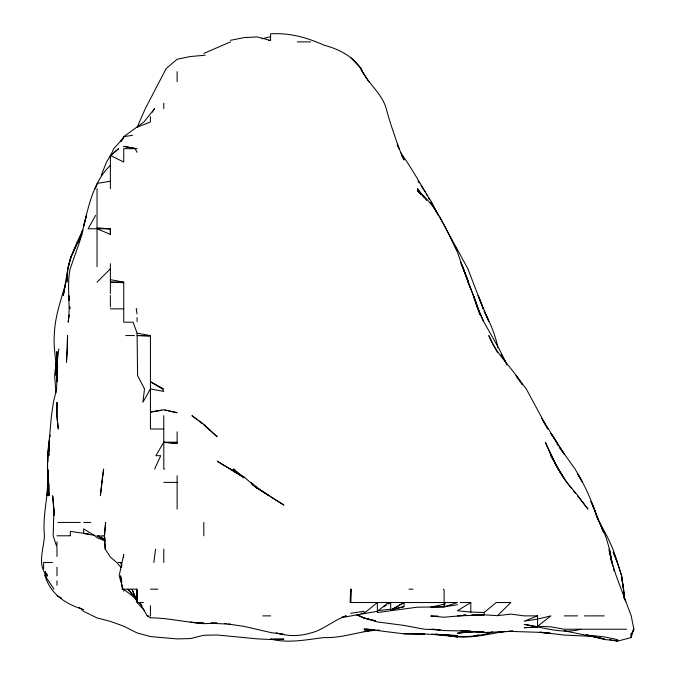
<?xml version="1.0" encoding="UTF-8"?>
<svg xmlns="http://www.w3.org/2000/svg" width="675" height="675" viewBox="0 0 675 675"><rect width="100%" height="100%" fill="white"/><g stroke="black" fill="none" stroke-linecap="round" stroke-linejoin="round"><path stroke-width="1.01" d="M144.593 610.689L137.076 602.53L137.076 592.608M57.012 375.604L56.987 381.805L56.987 351.464L57.248 374.574L57.189 362.256L57.679 367.386M48.279 475.2L47.723 470.07L47.25 495.737L48.187 482.389L47.748 470.07M47.883 461.852L48.043 455.693M48.946 453.642L48.878 455.693L49.03 442.344L51.46 415.648L53.426 402.3L56.573 388.952L56.987 379.266M49.013 451.583L49.317 442.344L47.621 455.693L47.436 469.041L48.237 478.288M69.871 306.804L69.795 308.855L69.635 306.804M53.924 509.093L54.186 515.253L52.667 495.737L53.924 509.093L53.165 535.79L56.987 547.29L56.987 556.445M377.359 612.52L417.403 607.188L444.099 606.842L457.447 602.53L350.663 602.53L351.27 589.182M48.954 484.447L48.288 495.737L48.592 482.389L49.03 495.737C48.111 476.938 46.001 457.937 49.537 439.265M54 589.182L45.107 575.834L45.411 571.725L45.107 575.834C50.465 594.278 66.192 604.471 83.683 609.542M123.449 557.516L123.727 554.538L119.137 575.834L122.622 587.275M57.248 362.256L58.801 348.907M153.832 562.486L155.545 549.138M68.47 320.152L68.175 322.203C70.867 304.459 66.395 286.462 70.166 268.81L79.54 242.114L86.518 215.418L83.683 225.948C88.957 204.55 93.825 181.238 110.379 165.341M68.766 318.102L69.204 315.014M49.891 437.214L50.245 435.156M64.378 290.377L63.307 295.507L67.804 268.81L70.335 258.761L71.516 255.462L67.804 268.81L66.833 282.158L67.762 268.81L70.335 258.761L77.077 242.114L82.806 230.546M64.808 288.318L65.23 286.267M445.331 602.53L444.099 606.842L431.781 607.044M65.796 283.112C60.826 300.299 54.65 317.478 54.304 335.551C53.182 349.009 56.97 362.146 56.126 375.604L56.177 362.256L54.624 375.604L55.949 393.061M613.533 640.313L617.633 641.115L630.982 637.63L633.842 629.227L631.235 615.878L616.199 575.834L610.504 557.719M79.059 239.254L82.713 229.719M101.216 175.365L106.574 162.017L110.379 155.495L118.614 148.669L114.868 152.035M95.234 188.722L97.031 184.461M79.599 238.3L82.865 230.673M631.378 634.66L633.749 629.227M77.583 242.114L71.651 255.462L81.802 233.989M631.395 634.66L633.842 629.227M154.626 469.041L160.726 455.693L155.908 455.693L163.671 442.344M81.928 234.478L78.401 242.114L81.928 234.529M110.81 155.14L113.805 148.669L123.727 137.565L123.727 136.662L143.952 121.972L154.533 108.624L152.482 112.134M137.076 127.44L145.311 108.624L166.168 68.58L177.128 59.248L190.477 56.506L205.124 55.232M95.546 215.418L88.155 228.766L96.12 228.766M120.58 141.809L123.727 136.662L132.477 135.321M121.475 140.982L123.727 137.565M97.031 282.158L110.379 268.81M484.152 612.478L484.152 614.807L497.5 615.659L510.848 602.53L496.285 602.53L484.152 612.478L470.796 612.115L457.447 610.74L470.796 602.53L470.796 612.115M111.13 155.393L113.375 153.377M388.37 602.53L377.359 611.347L341.423 617.583M537.545 626.273L550.893 615.878L537.545 619.102L524.197 621.194L537.545 615.878L537.545 626.273L550.893 626.839L564.241 629.227L626.543 629.227M383.586 606.859L386.26 605.239M388.041 604.159L390.707 602.53L390.707 609.204L379.409 610.428M350.663 602.218L350.131 602.53L350.663 589.182L350.663 602.53M390.707 610.267L404.055 602.53L404.055 606.133M404.055 602.53L390.707 610.183L404.055 606.639L391.736 609.322M230.521 41.884L203.825 53.418M137.076 127.246L150.432 121.972L150.432 116.665M580.787 629.227C562.081 634.483 542.759 627.126 524.197 624.4L537.545 626.847M342.293 617.017L346.283 615.878C333.61 620.072 323.671 629.826 310.61 633.04C299.413 636.348 287.39 636.517 276.286 632.745M492.733 632.154C476.93 637.082 460.367 637.774 444.099 634.913L457.447 635.555L439.99 634.804M261.984 38.753L270.565 36.695M430.751 607.188L444.099 604.218M487.232 633.133L492.362 632.062M230.521 40.323L243.869 37.631L257.217 36.914L270.565 40.475L270.565 33.868C289.018 32.535 307.277 37.581 323.966 45.158C338.437 48.98 352.35 55.907 361.049 68.58C367.327 83.379 381.814 92.779 386.227 108.624C389.796 122.192 394.58 135.388 399.068 148.669L397.769 146.002M473.884 635.842L479.014 634.804M97.031 183.406L110.379 181.246M350.663 613.347L364.011 611.221L364.011 613.423L377.359 602.53L377.359 612.259M457.447 604.758L444.099 606.842L444.099 589.984L443.273 589.182M503.66 631.496C484.422 635.057 464.602 639.976 445.129 634.821L457.447 636.618L444.099 634.787L457.447 636.398L470.796 636.458M161.722 410.383L150.432 412.062L163.78 409.657L177.128 412.695L168.91 411.083M504.681 631.412L497.5 632.424L505.71 631.488M374.279 629.859L364.011 631.277L374.279 629.969M472.854 631.479L457.447 633.217L473.884 631.42L484.152 632.5L510.848 631.403L537.545 632.273L550.893 633.386L540.624 632.197M497.5 615.659L510.848 614.098L524.197 615.878L537.545 615.878M508.79 631.133L512.899 630.796M437.94 616.022L430.751 616.013L444.099 617.228L466.695 615.254M457.447 615.878L484.152 615.001L471.825 614.739M379.409 630.104C360.619 630.577 342.993 638.356 323.966 637.563C306.29 639.689 288.191 643.587 270.565 639.031L283.913 639.149L270.565 639.512L257.217 638.862L217.173 634.998L203.825 635.268L190.477 638.567L177.128 638.904L150.432 636.567L137.076 632.931L123.727 626.197L110.379 621.388L97.031 617.912L83.683 611.39L79.22 607.298M470.796 631.834L481.064 631.581M463.615 614.883L465.666 614.832M121.795 581.993L120.589 575.834L122.285 589.182L123.727 589.182M417.403 633.825L413.294 633.471L424.592 633.825L404.055 633.639L424.592 633.833L417.403 633.623L444.099 635.065L441.02 634.837M297.262 41.884L310.61 41.884M97.031 228.766L110.379 228.766L110.379 234.402L97.031 228.766L97.031 266.735M110.379 308.855L123.727 308.855M137.076 308.855L136.207 308.855L137.076 313.799M125.812 335.551L134.409 335.551M150.432 335.551L137.076 335.551L150.432 336.234L150.432 414.83M163.78 428.996L150.432 428.996L150.432 415.648M177.128 442.344L163.78 442.344L177.128 442.344L177.128 431.798M164.801 469.041L163.78 469.041L163.78 415.648M163.78 482.389L177.128 482.389M57.915 522.442L80.3 522.442M83.683 522.442L90.703 522.442M56.987 535.79L69.854 535.79M97.597 535.79L100.263 535.79L104.6 539.992M101.63 535.79L103.773 535.79L105.097 538.456M52.515 562.486L43.639 562.486L43.639 568.654M118.218 562.486L120.909 562.486L121.854 565.161M45.107 575.834L47.183 575.834L46.803 573.784M47.326 575.834C36.652 565.684 43.85 549.003 44.44 535.79C42.128 513.624 49.714 492.159 47.655 470.07M122.285 589.182L136.62 589.182L137.076 601.383M150.432 589.182L157.916 589.182M409.008 589.182L412.973 589.182M137.076 602.53L143.395 602.53M460.181 602.53L470.796 602.53M142.012 605.872L139.556 602.53L147.184 615.878L148.88 615.878M262.803 615.878L270.565 615.878M564.241 615.878L577.589 615.878M584.499 615.878L604.285 615.878M367.276 629.227L364.011 629.1L369.293 629.294M430.751 629.227L439.94 629.741M439.99 629.961L424.347 629.227L404.055 625.43L377.359 621.928L364.011 617.971L356.417 614.613M211.013 623L217.173 623.135L203.825 623.675L190.477 622.274L203.825 623.143C185.895 622.671 168.421 617.87 150.432 617.811L147.184 615.878M424.592 633.943L404.055 633.842L366.803 629.227M590.937 636.331L564.241 635.074L539.595 632.121M268.515 40.39L270.565 40.475M97.031 188.722L97.031 228.133L110.379 228.766M97.031 228.133L110.253 228.766L110.379 234.402M230.521 624.232L211.013 623.253M464.636 630.813L470.796 631.176L444.099 630.56L432.658 629.227M474.905 631.429L484.152 632.036L470.796 631.927L460.527 630.745M434.86 634.146L437.94 634.357L435.89 634.196M431.781 634.154L457.447 636.862L445.129 634.821M88.822 534.052L70.335 531.377L70.335 535.79M360.931 613.271L364.011 613.609L361.952 613.271M590.937 635.344L604.285 636.905L617.633 639.596L617.633 640.963L604.285 639.436L586.17 634.711M94.981 535.435L83.683 533.495L83.683 528.871L94.863 535.79L97.031 537.739L104.659 540.759M590.937 636.053L604.285 638.938L564.241 630.821M224.362 623.354L226.412 623.717M228.471 624.08L243.869 626.341L270.565 632.5L283.913 634.475L280.1 633.538M110.379 279.644L123.618 282.158L123.727 282.673L110.379 282.158L123.727 282.158L123.727 322.203L133.093 322.203L137.076 333.197L150.221 335.551L150.432 336.234M613.533 640.212L617.633 640.963M609.424 639.52L611.474 639.917M164.801 410.282L166.86 410.687M370.685 619.625L364.011 617.971L356.704 614.621M372.592 620.097L375.452 620.806L364.011 618.072L359.286 615.878M587.123 634.964L590.937 636.027M56.987 595.78L61.433 598.033M163.78 388.952L150.432 381.746L162.354 388.952L163.78 391.424L150.432 388.952L142.864 402.3L144.518 388.952L137.599 375.604L137.076 333.197M105.038 540.127L97.031 535.79L105.038 540.177M268.928 495.737L257.217 488.109L250.94 482.389L257.217 488.076L283.913 505.102L270.565 496.758M269.274 495.737L251.691 484M237.195 473.453L230.521 469.041L243.869 476.786L257.217 488.346L254.062 485.958M252.374 484.667L256.407 487.51M136.249 598.7L123.727 589.393L123.727 591.207M197.471 419.985L191.911 415.648L203.825 424.263L217.173 436.776L203.825 424.938M199.057 421.225L202.238 423.698M243.869 477.866L233.609 469.041L240.941 475.807M420.913 194.577L417.403 190.831C437.687 205.951 446.361 230.437 457.447 252.121C464.451 273.105 473.074 293.524 479.917 314.575C475.723 298.831 468.239 284.327 463.413 268.81L468.636 282.158L461.202 264.043M350.663 57.451L361.049 68.58M134.3 596.202L128.039 589.182L137.076 601.172L131.979 589.182L137.076 601.619L137.076 589.182M121.205 567.599L116.783 562.486L110.379 557.077L105.216 549.138L104.439 535.79L105.629 522.442L104.439 535.79L105.216 549.138M577.437 495.737L587.959 509.093L577.943 495.737L566.772 482.389L558.276 469.041L550.893 455.693L564.241 478.988L571.742 488.675M573.64 491.029L575.539 493.383M426.693 200.5L417.403 188.722L423.622 197.058M557.035 443.939L558.242 445.542M559.44 447.137L575.1 469.041L582.609 482.389L577.589 473.892C586.98 488.607 592.996 505.136 598.86 521.488M418.002 181.271L419.192 182.925M420.981 185.406L425.343 192.274M559.44 447.382L564.241 454.106L541.578 418.154M556.799 442.344L550.893 433.451L564.241 454.106M364.011 74.216L360.973 69.382L368.98 81.928M400.79 152.972C412.147 168.556 421.183 185.735 431.536 202.07L438.252 215.418M543.105 420.989L547.838 428.996L526.298 388.952L516.012 375.604L522.442 384.75C512.35 367.554 496.066 354.527 488.835 335.551L495.458 348.907M438.716 215.418L430.996 202.07L436.801 212.743M495.965 349.802L497.5 352.51M599.881 523.319C607.154 535.672 613.541 548.606 617.355 562.486L621.65 575.834L623.27 588.153M426.322 194.054L427.309 195.834M428.296 197.615L429.275 199.395M439.206 216.312L467.902 268.81L483.224 308.855L478.17 295.507L488.759 321.275L484.152 311.099C490.126 322.81 495.357 334.986 497.998 347.92M455.06 246.527L456.975 250.054M401.752 155.621L404.055 159.967L397.195 144.222M137.076 152.322L135.169 148.669L123.727 146.374L137.076 148.669L123.727 148.669L123.727 162.017L110.379 155.495L110.379 188.722M461.278 264.203L463.674 268.81L460.561 262.136M551.18 455.693L558.031 469.041L564.241 478.642L558.225 469.041L545.341 442.344L550.893 455.127M506.967 364.922L499.146 348.907L484 322.203L478.052 308.855L473.386 295.507L477.318 307.901M596.43 516.206L599.392 522.442M45.849 572.965L47.183 575.834M478.052 308.855L483.376 321.249M467.927 282.158L470.796 288.959M624.139 597.763L625.717 601.577M617.355 562.486L613.178 551.998L617.633 563.245L621.65 575.834M596.767 516.721L594.38 509.093L590.937 501.407L603.593 532.448L599.611 522.442C605.812 534.659 609.795 547.881 611.601 561.457L609.339 549.138L612.065 562.486L609.128 550.091L611.558 561.457M137.396 602.53L136.62 589.182M611.778 562.486L612.841 566.3M613.364 568.207L614.157 571.067M120.909 562.486L121.778 566.595M623.261 588.153L621.498 575.834L623.658 589.182L624.299 598.421L624.071 596.371M56.987 416.677L56.987 402.3L56.843 415.648L58.295 428.996L57.097 417.707M46.254 573.784L46.533 575.834L46.533 573.784M624.788 599.451L623.405 589.182L623.843 594.312M69.154 299.616L68.74 295.507L69.145 300.645M47.697 469.041L48.246 477.259M630.982 633.327L630.982 637.63M203.825 522.442L203.825 535.79M177.128 71.651L177.128 81.667M177.128 475.757L177.128 509.093M163.78 103.233L163.78 108.624M163.78 549.138L163.78 562.486M150.432 605.694L150.432 615.878M150.432 617.077L150.432 617.811M137.076 317.571L137.076 321.604M110.379 263.731L110.379 293.456M110.379 295.507L110.379 306.863M56.987 541.763L56.987 545.341M56.987 567.211L56.987 575.834M56.987 580.77L56.987 585.301M67.534 335.551L67.458 348.907L66.487 362.256L67.534 335.551M101.807 482.389L100.406 495.737L103.629 469.041L101.807 482.389M537.545 626.965L524.197 627.725L537.545 626.982M177.128 443.315L163.78 442.344L177.128 443.315M230.521 469.311L217.173 461.177L243.869 477.402L230.521 469.311M505.668 362.256L501.179 354.24L505.626 362.256"/></g></svg>
